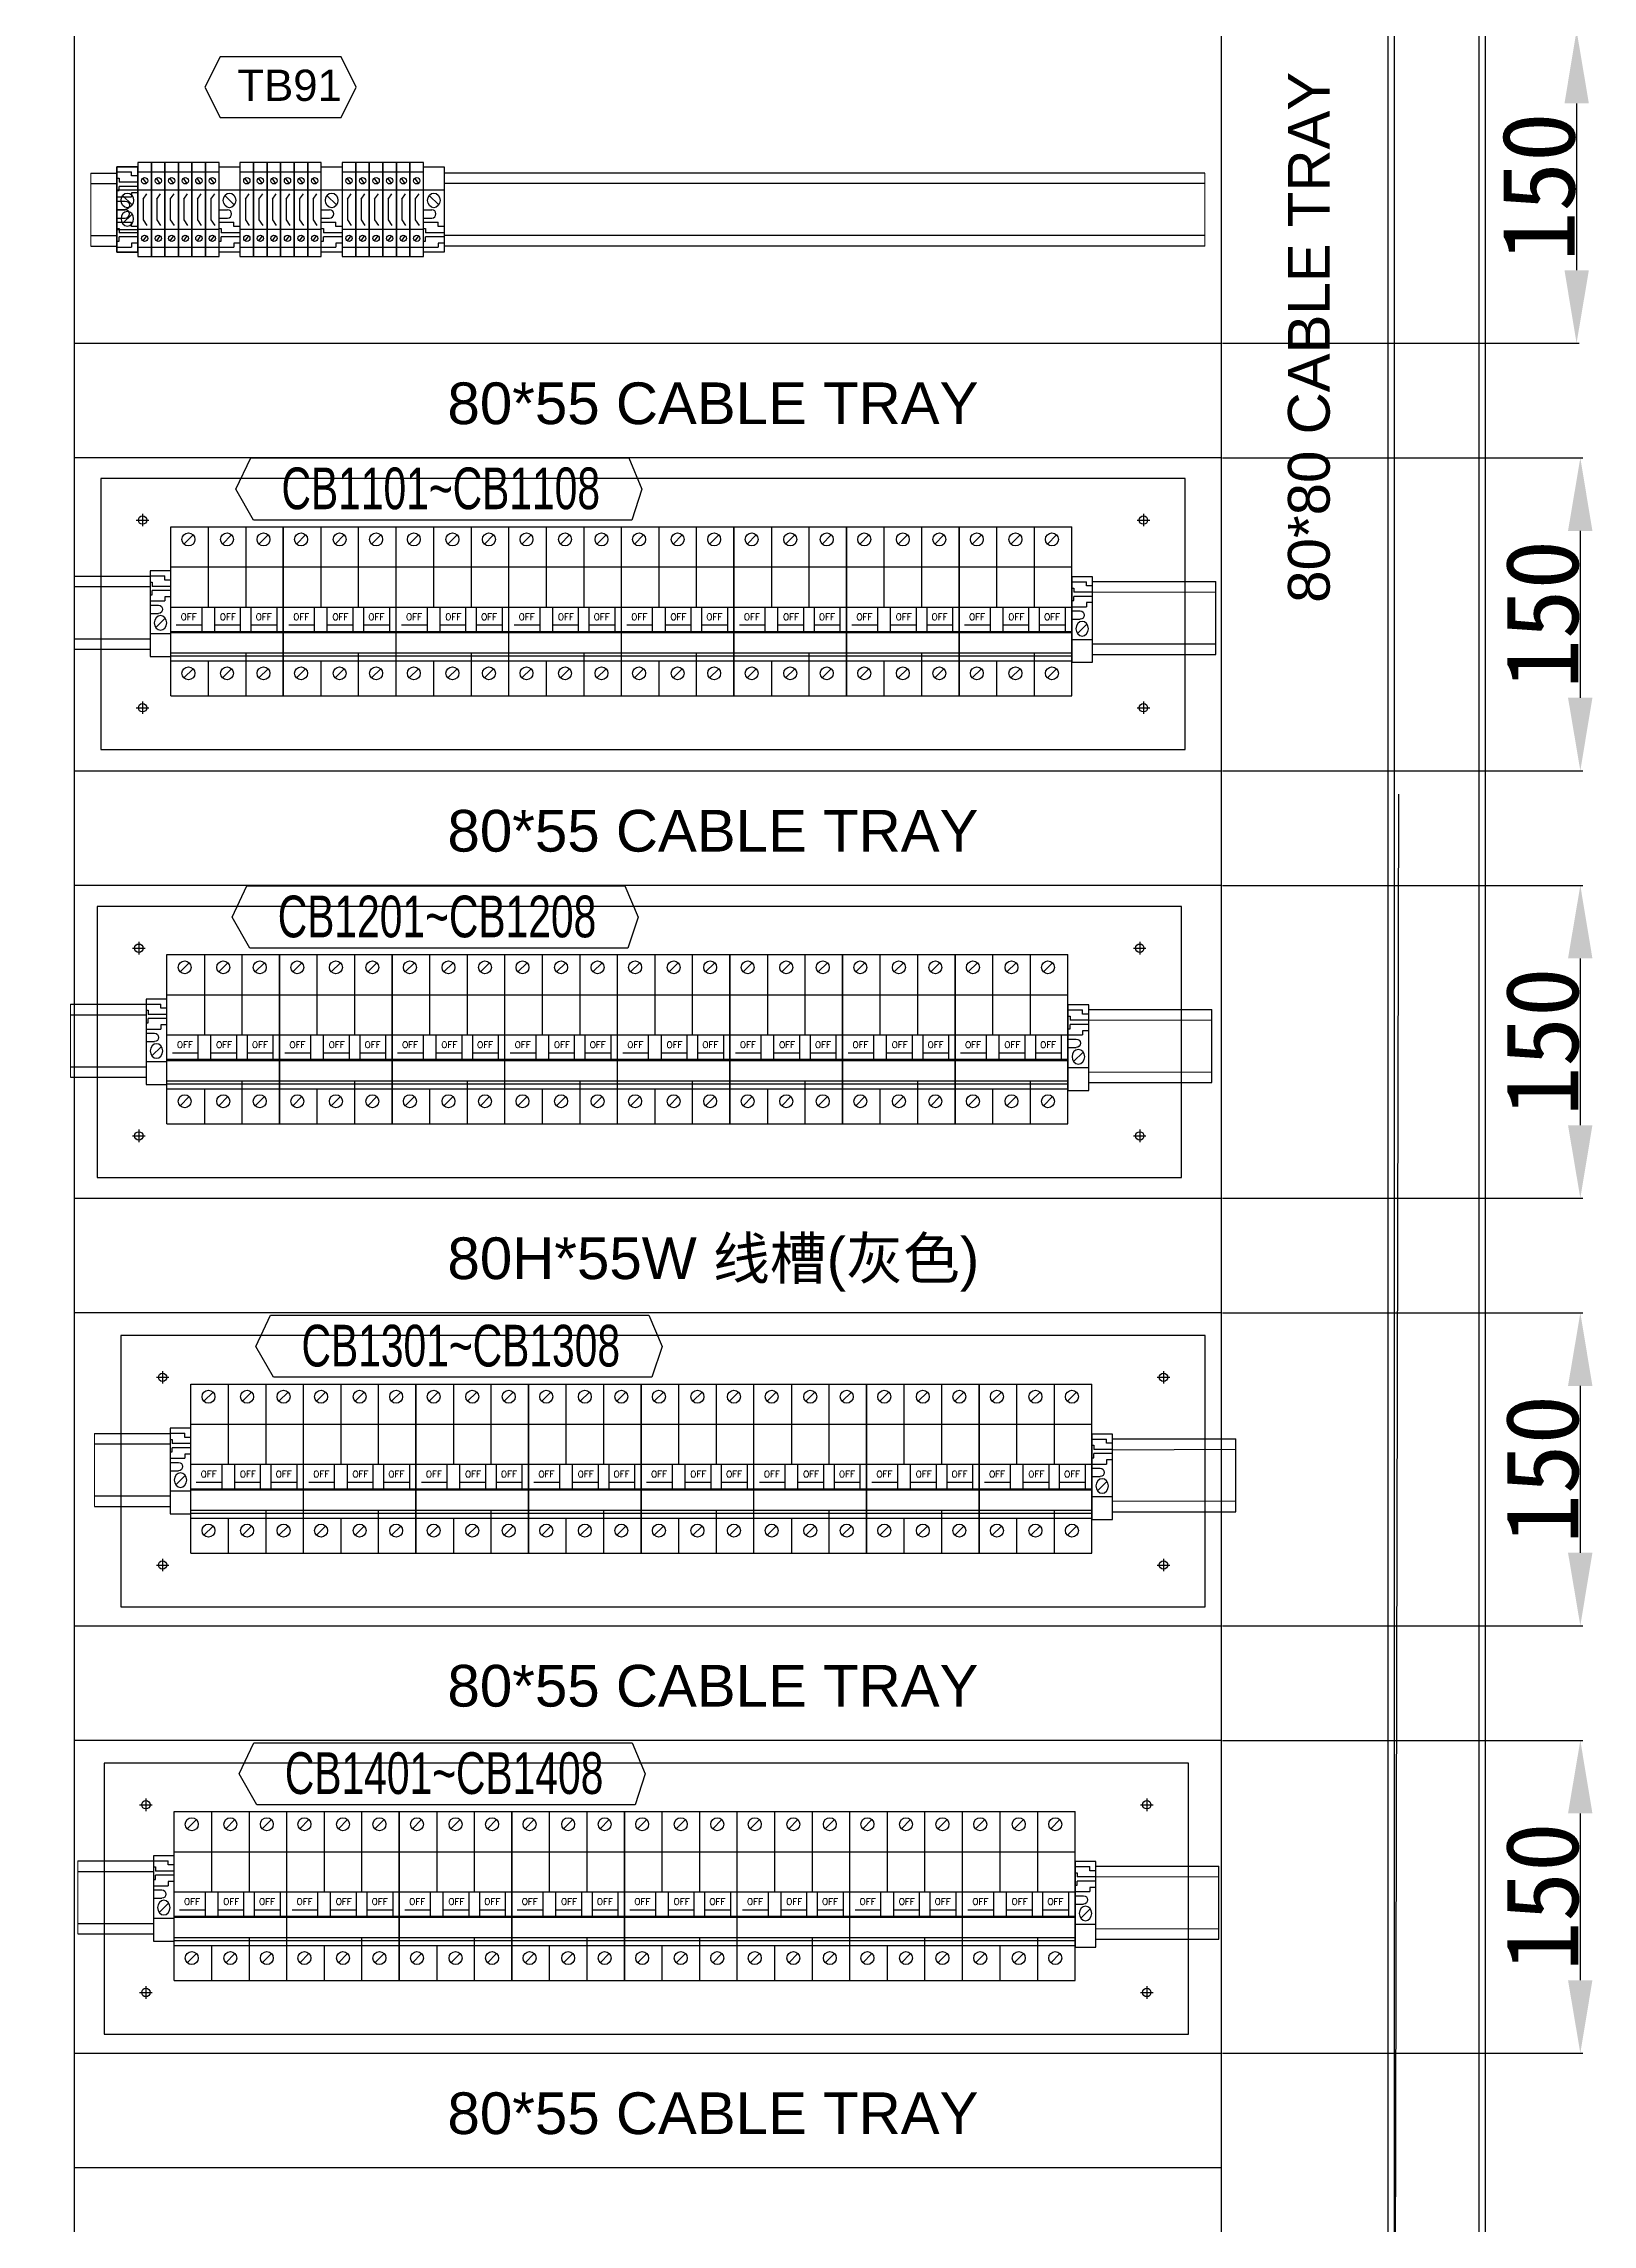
# Model space of a CAD drawing. Extents: x 81437 to 204847, y -54769 to -29444.
# Drawn here: x 92055 to 92798, y -35774 to -34729 of the extents above; entities that cross this region are included whole.
import ezdxf
from ezdxf.enums import TextEntityAlignment as Align
from ezdxf.lldxf.tags import DXFTag

# ---------------------------------------------------------------- set-up
doc = ezdxf.new("R2010")
doc.units = 0
doc.header["$LTSCALE"] = 100
doc.header["$MEASUREMENT"] = 0
for name, color, linetype in [('COMPONENT', 7, 'Continuous'), ('PSU', 12, 'Continuous'), ('TEXT', 7, 'Continuous')]:
    doc.layers.add(name, color=color, linetype=linetype)
doc.layers.add('细实线', color=7, linetype='Continuous', lineweight=20)
doc.styles.add('HZ', font='arial.ttf', dxfattribs={"width": 0.7})
doc.styles.add('ROMANS', font='romans', dxfattribs={"width": 0.8, "height": 2})
doc.styles.get("Standard").update_dxf_attribs({"font": ''})
doc.styles.get('Standard').set_extended_font_data('SimSun')
tags = doc.linetypes.add('CENTER2', pattern=[1.125, 0.75, -0.125, 0.125, -0.125]).pattern_tags.tags
tags[10:11] = [DXFTag(74, 4), DXFTag(75, 0), DXFTag(340, '0'), DXFTag(46, 1.0), DXFTag(50, 0.0), DXFTag(44, 0.0), DXFTag(45, 0.0)]
tags[8:9] = [DXFTag(74, 4), DXFTag(75, 0), DXFTag(340, '0'), DXFTag(46, 1.0), DXFTag(50, 0.0), DXFTag(44, 0.0), DXFTag(45, 0.0)]
tags[6:7] = [DXFTag(74, 4), DXFTag(75, 0), DXFTag(340, '0'), DXFTag(46, 1.0), DXFTag(50, 0.0), DXFTag(44, 0.0), DXFTag(45, 0.0)]
tags[4:5] = [DXFTag(74, 4), DXFTag(75, 0), DXFTag(340, '0'), DXFTag(46, 1.0), DXFTag(50, 0.0), DXFTag(44, 0.0), DXFTag(45, 0.0)]
tags = doc.linetypes.add('HIDDEN', pattern=[0.375, 0.25, -0.125]).pattern_tags.tags
tags[6:7] = [DXFTag(74, 4), DXFTag(75, 0), DXFTag(340, '0'), DXFTag(46, 1.0), DXFTag(50, 0.0), DXFTag(44, 0.0), DXFTag(45, 0.0)]
tags[4:5] = [DXFTag(74, 4), DXFTag(75, 0), DXFTag(340, '0'), DXFTag(46, 1.0), DXFTag(50, 0.0), DXFTag(44, 0.0), DXFTag(45, 0.0)]
tags = doc.linetypes.add('HIDDEN2', pattern=[0.1875, 0.125, -0.0625]).pattern_tags.tags
tags[6:7] = [DXFTag(74, 4), DXFTag(75, 0), DXFTag(340, '0'), DXFTag(46, 1.0), DXFTag(50, 0.0), DXFTag(44, 0.0), DXFTag(45, 0.0)]
tags[4:5] = [DXFTag(74, 4), DXFTag(75, 0), DXFTag(340, '0'), DXFTag(46, 1.0), DXFTag(50, 0.0), DXFTag(44, 0.0), DXFTag(45, 0.0)]
doc.dimstyles.new('ISO-25', dxfattribs={"dimtxt": 35, "dimasz": 35, "dimexe": 1.25, "dimexo": 0.625, "dimtad": 1, "dimtoh": 1, "dimdec": 0, "dimtxsty": 'Standard', "dimcen": 2.5, "dimadec": 0, "dimazin": 0, "dimtfac": 1, "dimtdec": 0, "dimtmove": 0, "dimatfit": 3, "dimfxl": 1, "dimarcsym": 0})

# ---------------------------------------------------------------- blocks, each defined once
blk = doc.blocks.new('*D181')
at = {"color": 0, "lineweight": -2, "transparency": 16777216}
for p, q in [((92620.8, -34722.3), (92791.9, -34722.3)), ((92790.6, -34757.3), (92790.6, -34837.3)), ((92620.8, -34872.3), (92791.9, -34872.3))]:
    blk.add_line(p, q, dxfattribs=at)
at = {"color": 0, "transparency": 16777216}
for points in [[(92784.8, -34757.3), (92796.5, -34757.3), (92790.6, -34722.3)], [(92784.8, -34837.3), (92796.5, -34837.3), (92790.6, -34872.3)]]:
    blk.add_solid(points, dxfattribs=at)
at = {"layer": 'Defpoints', "color": 0, "transparency": 16777216}
for p in [(92620.2, -34722.3), (92620.2, -34872.3), (92790.6, -34872.3)]:
    blk.add_point(p, dxfattribs=at)
at = {"color": 0, "transparency": 16777216, "insert": (92772.5, -34797.3), "char_height": 35, "attachment_point": 5, "rotation": 90}
blk.add_mtext('150', dxfattribs=at)
blk = doc.blocks.new('*D182')
at = {"color": 0, "lineweight": -2, "transparency": 16777216}
for p, q in [((92620.8, -34927.3), (92793.6, -34927.3)), ((92792.4, -34962.3), (92792.4, -35042.3)), ((92620.8, -35077.3), (92793.6, -35077.3))]:
    blk.add_line(p, q, dxfattribs=at)
at = {"color": 0, "transparency": 16777216}
for points in [[(92786.5, -34962.3), (92798.2, -34962.3), (92792.4, -34927.3)], [(92786.5, -35042.3), (92798.2, -35042.3), (92792.4, -35077.3)]]:
    blk.add_solid(points, dxfattribs=at)
at = {"layer": 'Defpoints', "color": 0, "transparency": 16777216}
for p in [(92620.2, -34927.3), (92620.2, -35077.3), (92792.4, -35077.3)]:
    blk.add_point(p, dxfattribs=at)
at = {"color": 0, "transparency": 16777216, "insert": (92774.2, -35002.3), "char_height": 35, "attachment_point": 5, "rotation": 90}
blk.add_mtext('150', dxfattribs=at)
blk = doc.blocks.new('*D188')
at = {"color": 0, "lineweight": -2, "transparency": 16777216}
for p, q in [((92620.8, -35132.3), (92793.6, -35132.3)), ((92792.4, -35167.3), (92792.4, -35247.3)), ((92620.8, -35282.3), (92793.6, -35282.3))]:
    blk.add_line(p, q, dxfattribs=at)
at = {"color": 0, "transparency": 16777216}
for points in [[(92786.5, -35167.3), (92798.2, -35167.3), (92792.4, -35132.3)], [(92786.5, -35247.3), (92798.2, -35247.3), (92792.4, -35282.3)]]:
    blk.add_solid(points, dxfattribs=at)
at = {"layer": 'Defpoints', "color": 0, "transparency": 16777216}
for p in [(92620.2, -35132.3), (92620.2, -35282.3), (92792.4, -35282.3)]:
    blk.add_point(p, dxfattribs=at)
at = {"color": 0, "transparency": 16777216, "insert": (92774.2, -35207.3), "char_height": 35, "attachment_point": 5, "rotation": 90}
blk.add_mtext('150', dxfattribs=at)
blk = doc.blocks.new('*D189')
at = {"color": 0, "lineweight": -2, "transparency": 16777216}
for p, q in [((92620.8, -35337.3), (92793.6, -35337.3)), ((92792.4, -35372.3), (92792.4, -35452.3)), ((92620.8, -35487.3), (92793.6, -35487.3))]:
    blk.add_line(p, q, dxfattribs=at)
at = {"color": 0, "transparency": 16777216}
for points in [[(92786.5, -35372.3), (92798.2, -35372.3), (92792.4, -35337.3)], [(92786.5, -35452.3), (92798.2, -35452.3), (92792.4, -35487.3)]]:
    blk.add_solid(points, dxfattribs=at)
at = {"layer": 'Defpoints', "color": 0, "transparency": 16777216}
for p in [(92620.2, -35337.3), (92620.2, -35487.3), (92792.4, -35487.3)]:
    blk.add_point(p, dxfattribs=at)
at = {"color": 0, "transparency": 16777216, "insert": (92774.2, -35412.3), "char_height": 35, "attachment_point": 5, "rotation": 90}
blk.add_mtext('150', dxfattribs=at)
blk = doc.blocks.new('*D193')
at = {"color": 0, "lineweight": -2, "transparency": 16777216}
for p, q in [((92620.8, -35542.3), (92793.6, -35542.3)), ((92792.4, -35577.3), (92792.4, -35657.3)), ((92620.8, -35692.3), (92793.6, -35692.3))]:
    blk.add_line(p, q, dxfattribs=at)
at = {"color": 0, "transparency": 16777216}
for points in [[(92786.5, -35577.3), (92798.2, -35577.3), (92792.4, -35542.3)], [(92786.5, -35657.3), (92798.2, -35657.3), (92792.4, -35692.3)]]:
    blk.add_solid(points, dxfattribs=at)
at = {"layer": 'Defpoints', "color": 0, "transparency": 16777216}
for p in [(92620.2, -35542.3), (92620.2, -35692.3), (92792.4, -35692.3)]:
    blk.add_point(p, dxfattribs=at)
at = {"color": 0, "transparency": 16777216, "insert": (92774.2, -35617.3), "char_height": 35, "attachment_point": 5, "rotation": 90}
blk.add_mtext('150', dxfattribs=at)
blk = doc.blocks.new('堵头')
at = {"color": 53}
for p, q in [((0, -41), (0, 0)), ((0, 0), (10, 0)), ((10, 0), (10, -41)), ((0, -11), (10, -11)), ((0, -20.6), (4, -20.6)), ((7.3, -18.3), (2.7, -13.8)), ((0, -24.6), (4, -24.6)), ((0, -26.6), (7, -26.6)), ((0, -29.6), (1, -29.6)), ((1, -29.6), (1, -31.6)), ((7, -28.6), (7, -26.6)), ((10, -28.6), (7, -28.6)), ((0, -35.6), (1, -35.6)), ((0, -38.6), (7, -38.6)), ((10, -41), (0, -41)), ((10, -31.6), (1, -31.6)), ((10, -33.6), (1, -33.6)), ((1, -35.6), (1, -33.6)), ((10, -36.6), (7, -36.6)), ((7, -36.6), (7, -38.6))]:
    blk.add_line(p, q, dxfattribs=at)
blk.add_arc((4, -22.6), 2, 270, 90, dxfattribs=at)
blk.add_ellipse((5, -16.1), major_axis=(0, -3.5), ratio=0.857143, start_param=4.712389, end_param=10.995574, dxfattribs=at)
blk = doc.blocks.new('空开3P')
at = {"layer": 'COMPONENT', "color": 6, "linetype": 'HIDDEN', "ltscale": 0.2}
for p, q in [((185939.2, 105389.4, 63738.9), (185943.6, 105393.8, 63738.9)), ((185957.7, 105389.4, 63738.9), (185962.1, 105393.8, 63738.9)), ((185975.2, 105389.4, 63738.9), (185979.6, 105393.8, 63738.9)), ((185939.2, 105325.2, 63738.9), (185943.6, 105329.6, 63738.9)), ((185957.7, 105325.2, 63738.9), (185962.1, 105329.6, 63738.9)), ((185975.2, 105325.2, 63738.9), (185979.6, 105329.6, 63738.9))]:
    blk.add_line(p, q, dxfattribs=at)
for centre in [(185941.4, 105391.6, 63738.9), (185959.9, 105391.6, 63738.9), (185977.4, 105391.6, 63738.9), (185941.4, 105327.4, 63738.9), (185959.9, 105327.4, 63738.9), (185977.4, 105327.4, 63738.9)]:
    blk.add_circle(centre, 3.1, dxfattribs=at)
at = {"layer": 'PSU', "linetype": 'HIDDEN', "ltscale": 0.2}
for p, q in [((185932.9, 105397.7, 63738.9), (185969, 105397.7, 63738.9)), ((185932.9, 105378.4, 63738.9), (185932.9, 105397.7, 63738.9)), ((185951, 105378.4, 63738.9), (185951, 105397.7, 63738.9)), ((185969, 105397.7, 63738.9), (185987, 105397.7, 63738.9)), ((185969, 105378.4, 63738.9), (185969, 105397.7, 63738.9)), ((185969, 105378.4, 63738.9), (185969, 105397.7, 63738.9)), ((185987, 105378.4, 63738.9), (185987, 105397.7, 63738.9)), ((185969, 105359.2, 63738.9), (185969, 105378.4, 63738.9)), ((185932.9, 105316.6, 63738.9), (185932.9, 105333.4, 63738.9)), ((185951, 105316.6, 63738.9), (185951, 105333.4, 63738.9)), ((185969, 105316.6, 63738.9), (185969, 105337.2, 63738.9)), ((185969, 105316.6, 63738.9), (185969, 105333.4, 63738.9)), ((185987, 105316.6, 63738.9), (185987, 105333.4, 63738.9)), ((185969, 105316.6, 63738.9), (185969, 105330.4, 63738.9)), ((185932.9, 105316.6, 63738.9), (185969, 105316.6, 63738.9)), ((185969, 105316.6, 63738.9), (185987, 105316.6, 63738.9))]:
    blk.add_line(p, q, dxfattribs=at)
at = {"layer": 'PSU'}
for p, q in [((185932.9, 105378.4, 63738.9), (185969, 105378.4, 63738.9)), ((185932.9, 105333.4, 63738.9), (185932.9, 105378.4, 63738.9)), ((185951, 105359.2, 63738.9), (185951, 105378.4, 63738.9)), ((185969, 105378.4, 63738.9), (185987, 105378.4, 63738.9)), ((185969, 105359.2, 63738.9), (185969, 105378.4, 63738.9)), ((185969, 105359.2, 63738.9), (185969, 105378.4, 63738.9)), ((185987, 105333.4, 63738.9), (185987, 105378.4, 63738.9)), ((185932.9, 105359.2, 63738.9), (185951, 105359.2, 63738.9)), ((185947.9, 105347.5, 63738.9), (185947.9, 105359.2, 63738.9)), ((185951, 105359.2, 63738.9), (185969, 105359.2, 63738.9)), ((185954, 105347.5, 63738.9), (185954, 105359.2, 63738.9)), ((185966.4, 105347.5, 63738.9), (185966.4, 105359.2, 63738.9)), ((185969, 105359.2, 63738.9), (185987, 105359.2, 63738.9)), ((185971.5, 105347.5, 63738.9), (185971.5, 105359.2, 63738.9)), ((185983.9, 105347.5, 63738.9), (185983.9, 105359.2, 63738.9)), ((185932.9, 105347.5, 63738.9), (185969, 105347.5, 63738.9)), ((185932.9, 105347, 63738.9), (185969, 105347, 63738.9)), ((185935.5, 105350.6, 63738.9), (185947.9, 105350.6, 63738.9)), ((185954, 105350.6, 63738.9), (185966.4, 105350.6, 63738.9)), ((185969, 105347.5, 63738.9), (185987, 105347.5, 63738.9)), ((185969, 105347, 63738.9), (185987, 105347, 63738.9)), ((185971.5, 105350.6, 63738.9), (185983.9, 105350.6, 63738.9)), ((185932.9, 105337.2, 63738.9), (185969, 105337.2, 63738.9)), ((185932.9, 105335.8, 63738.9), (185969, 105335.8, 63738.9)), ((185932.9, 105333.4, 63738.9), (185969, 105333.4, 63738.9)), ((185951, 105333.4, 63738.9), (185951, 105333.4, 63738.9)), ((185969, 105337.2, 63738.9), (185987, 105337.2, 63738.9)), ((185969, 105333.4, 63738.9), (185969, 105337.2, 63738.9)), ((185969, 105333.4, 63738.9), (185969, 105337.2, 63738.9)), ((185969, 105335.8, 63738.9), (185987, 105335.8, 63738.9)), ((185969, 105333.4, 63738.9), (185987, 105333.4, 63738.9))]:
    blk.add_line(p, q, dxfattribs=at)
at = {"layer": 'TEXT', "style": 'ROMANS'}
for p in [(185941.5, 105354.5, 63738.9), (185960.3, 105354.5, 63738.9), (185977.5, 105354.5, 63738.9)]:
    blk.add_text('OFF', height=3.09, dxfattribs=at).set_placement(p, align=Align.MIDDLE)
blk = doc.blocks.new('Z$W@#31031')
at = {"color": 53}
for p, q in [((0, 45), (0, 0)), ((6.5, 45), (0, 45)), ((6.5, 0), (6.5, 45)), ((0, 40.6), (6.5, 40.6)), ((0, 31.9), (6.5, 31.9)), ((2.6, 27.5), (4.4, 30.1)), ((2.6, 27.6), (2.6, 17.4)), ((0, 13.1), (6.5, 13.1)), ((2.6, 17.5), (4.4, 14.9)), ((0, 4.4), (6.5, 4.4)), ((0, 0), (6.5, 0))]:
    blk.add_line(p, q, dxfattribs=at)
at = {"color": 53, "linetype": 'HIDDEN2'}
for p, q in [((4.1, 35.1), (2.4, 37.5)), ((4.1, 9.9), (2.4, 7.5))]:
    blk.add_line(p, q, dxfattribs=at)
at = {"color": 53}
for centre in [(3.3, 36.3), (3.3, 8.7)]:
    blk.add_circle(centre, 1.5, dxfattribs=at)

msp = doc.modelspace()

# ---------------------------------------------------------------- linework, layer by layer
at = {"color": 7, "linetype": 'HIDDEN'}
msp.add_line((92743.7, -33998.7), (92743.7, -35998.7), dxfattribs=at)
at = {"color": 7}
for p, q in [((92746.7, -33998.7), (92746.7, -36108.7)), ((92705.2, -35088.6), (92703.2, -35955.2))]:
    msp.add_line(p, q, dxfattribs=at)
msp.add_line((92703.2, -34046.2), (92703.2, -35998.7))
at = {"color": 6}
for p, q in [((92078.1, -34790.7, -63738.9), (92090.6, -34790.7, -62238)), ((92612.3, -34790.7, -63738.9), (92247.6, -34790.7, -62238)), ((92078.1, -34795.7, -63738.9), (92090.6, -34795.7, -62238)), ((92612.3, -34795.7, -63738.9), (92247.6, -34795.7, -62238)), ((92078.1, -34820.7, -63738.9), (92090.6, -34820.7, -62238)), ((92612.3, -34820.7, -63738.9), (92247.6, -34820.7, -62238)), ((92078.1, -34825.7, -63738.9), (92090.6, -34825.7, -62238)), ((92612.3, -34825.7, -63738.9), (92247.6, -34825.7, -62238)), ((92070.2, -34984), (92106.5, -34984, 1500.8)), ((92070.2, -34989), (92106.5, -34989, 1500.8)), ((92558.5, -34986.5, 65239.7), (92617.6, -34986.5, 63738.9)), ((92558.5, -34991.7, 65239.7), (92617.6, -34991.5, 63738.9)), ((92617.6, -35021.5, 63738.9), (92617.6, -34986.5, 63738.9)), ((92070.2, -35014), (92106.5, -35014, 1500.8)), ((92070.2, -35019), (92106.5, -35019, 1500.8)), ((92558.5, -35016.4, 65239.7), (92617.6, -35016.5, 63738.9)), ((92558.5, -35021.5, 65239.7), (92617.6, -35021.5, 63738.9)), ((92068.4, -35189.3, -63738.9), (92104.6, -35189.3, -62238)), ((92068.4, -35194.3, -63738.9), (92104.6, -35194.3, -62238)), ((92556.7, -35191.8, 1500.8), (92615.7, -35191.8)), ((92556.7, -35197, 1500.8), (92615.7, -35196.8)), ((92615.7, -35226.8), (92615.7, -35191.8)), ((92068.4, -35219.3, -63738.9), (92104.6, -35219.3, -62238)), ((92556.7, -35221.7, 1500.8), (92615.7, -35221.8)), ((92068.4, -35224.3, -63738.9), (92104.6, -35224.3, -62238)), ((92556.7, -35226.8, 1500.8), (92615.7, -35226.8)), ((92079.8, -35395.1, -63738.9), (92116.1, -35395.1, -62238)), ((92568.1, -35397.7, 1500.8), (92627.2, -35397.7)), ((92627.2, -35432.7), (92627.2, -35397.7)), ((92079.8, -35400.1, -63738.9), (92116.1, -35400.1, -62238)), ((92568.1, -35402.9, 1500.8), (92627.2, -35402.7)), ((92079.8, -35425.1, -63738.9), (92116.1, -35425.1, -62238)), ((92079.8, -35430.1, -63738.9), (92116.1, -35430.1, -62238)), ((92568.1, -35427.5, 1500.8), (92627.2, -35427.6)), ((92568.1, -35432.7, 1500.8), (92627.2, -35432.7)), ((92071.8, -35600.1, -63738.9), (92108.1, -35600.1, -62238)), ((92071.8, -35605.1, -63738.9), (92108.1, -35605.1, -62238)), ((92560.1, -35602.6, 1500.8), (92619.1, -35602.6)), ((92560.1, -35607.8, 1500.8), (92619.1, -35607.6)), ((92619.1, -35637.6), (92619.1, -35602.6)), ((92071.8, -35630.1, -63738.9), (92108.1, -35630.1, -62238)), ((92071.8, -35635.1, -63738.9), (92108.1, -35635.1, -62238)), ((92560.1, -35632.5, 1500.8), (92619.1, -35632.6)), ((92560.1, -35637.6, 1500.8), (92619.1, -35637.6))]:
    msp.add_line(p, q, dxfattribs=at)
at = {"color": 4, "linetype": 'CENTER2'}
for p, q in [((92099.9, -34957.1, 63738.9), (92105.9, -34957.1, 63738.9)), ((92102.9, -34954.1, 63738.9), (92102.9, -34960.1, 63738.9)), ((92579.9, -34957.1, 63738.9), (92585.9, -34957.1, 63738.9)), ((92582.9, -34954.1, 63738.9), (92582.9, -34960.1, 63738.9)), ((92102.9, -35044.1, 63738.9), (92102.9, -35050.1, 63738.9)), ((92582.9, -35044.1, 63738.9), (92582.9, -35050.1, 63738.9)), ((92099.9, -35047.1, 63738.9), (92105.9, -35047.1, 63738.9)), ((92579.9, -35047.1, 63738.9), (92585.9, -35047.1, 63738.9)), ((92098.1, -35162.4), (92104.1, -35162.4)), ((92101.1, -35159.4), (92101.1, -35165.4)), ((92578.1, -35162.4), (92584.1, -35162.4)), ((92581.1, -35159.4), (92581.1, -35165.4)), ((92098.1, -35252.4), (92104.1, -35252.4)), ((92101.1, -35249.4), (92101.1, -35255.4)), ((92578.1, -35252.4), (92584.1, -35252.4)), ((92581.1, -35249.4), (92581.1, -35255.4)), ((92109.5, -35368.2), (92115.5, -35368.2)), ((92112.5, -35365.2), (92112.5, -35371.2)), ((92589.5, -35368.2), (92595.5, -35368.2)), ((92592.5, -35365.2), (92592.5, -35371.2)), ((92109.5, -35458.2), (92115.5, -35458.2)), ((92112.5, -35455.2), (92112.5, -35461.2)), ((92589.5, -35458.2), (92595.5, -35458.2)), ((92592.5, -35455.2), (92592.5, -35461.2)), ((92101.5, -35573.2), (92107.5, -35573.2)), ((92104.5, -35570.2), (92104.5, -35576.2)), ((92581.5, -35573.2), (92587.5, -35573.2)), ((92584.5, -35570.2), (92584.5, -35576.2)), ((92104.5, -35660.2), (92104.5, -35666.2)), ((92584.5, -35660.2), (92584.5, -35666.2)), ((92101.5, -35663.2), (92107.5, -35663.2)), ((92581.5, -35663.2), (92587.5, -35663.2))]:
    msp.add_line(p, q, dxfattribs=at)
at = {"linetype": 'CENTER2'}
for p, q in [((92102.8, -34957.1, 63738.9), (92103, -34957.1, 63738.9)), ((92102.9, -34957.2, 63738.9), (92102.9, -34957, 63738.9)), ((92582.8, -34957.1, 63738.9), (92583, -34957.1, 63738.9)), ((92582.9, -34957.2, 63738.9), (92582.9, -34957, 63738.9)), ((92102.8, -35047.1, 63738.9), (92103, -35047.1, 63738.9)), ((92102.9, -35047.2, 63738.9), (92102.9, -35047, 63738.9)), ((92582.8, -35047.1, 63738.9), (92583, -35047.1, 63738.9)), ((92582.9, -35047.2, 63738.9), (92582.9, -35047, 63738.9)), ((92101, -35162.4), (92101.1, -35162.4)), ((92101.1, -35162.5), (92101.1, -35162.3)), ((92581, -35162.4), (92581.1, -35162.4)), ((92581.1, -35162.5), (92581.1, -35162.3)), ((92101, -35252.4), (92101.1, -35252.4)), ((92101.1, -35252.5), (92101.1, -35252.3)), ((92581, -35252.4), (92581.1, -35252.4)), ((92581.1, -35252.5), (92581.1, -35252.3)), ((92112.4, -35368.2), (92112.6, -35368.2)), ((92112.5, -35368.3), (92112.5, -35368.1)), ((92592.4, -35368.2), (92592.6, -35368.2)), ((92592.5, -35368.3), (92592.5, -35368.1)), ((92112.4, -35458.2), (92112.6, -35458.2)), ((92112.5, -35458.3), (92112.5, -35458.1)), ((92592.4, -35458.2), (92592.6, -35458.2)), ((92592.5, -35458.3), (92592.5, -35458.1)), ((92104.4, -35573.2), (92104.6, -35573.2)), ((92104.5, -35573.3), (92104.5, -35573.1)), ((92584.4, -35573.2), (92584.6, -35573.2)), ((92584.5, -35573.3), (92584.5, -35573.1)), ((92104.4, -35663.2), (92104.6, -35663.2)), ((92104.5, -35663.3), (92104.5, -35663.1)), ((92584.4, -35663.2), (92584.6, -35663.2)), ((92584.5, -35663.3), (92584.5, -35663.1))]:
    msp.add_line(p, q, dxfattribs=at)
for points in [[(91990.2, -35877.7), (92070.2, -35877.7), (92070.2, -34077.2), (91990.2, -34077.2)], [(92620.2, -35877.7), (92700.2, -35877.7), (92700.2, -34077.2), (92620.2, -34077.2)], [(92081.1, -35272.4), (92601.1, -35272.4), (92601.1, -35142.4), (92081.1, -35142.4)], [(92092.5, -35478.2), (92612.5, -35478.2), (92612.5, -35348.2), (92092.5, -35348.2)], [(92084.5, -35683.2), (92604.5, -35683.2), (92604.5, -35553.2), (92084.5, -35553.2)]]:
    msp.add_lwpolyline(points, close=True)
at = {"color": 3}
for points, elevation in [([(92198.1, -34735), (92140.1, -34735), (92132.8, -34749.5), (92140.1, -34764), (92198.1, -34764), (92205.4, -34749.5), (92198.1, -34735)], -62236), ([(92154.8, -34927.3), (92336.1, -34927.3), (92342.4, -34942.3), (92337.5, -34957.1), (92156.1, -34957.1), (92147.6, -34942.3), (92154.8, -34927.3)], 63738.9)]:
    msp.add_lwpolyline(points, dxfattribs=dict(at, elevation=elevation))
at = {"elevation": 63738.9}
for points in [[(92070.2, -34872.3), (92620.2, -34872.3), (92620.2, -34927.3), (92070.2, -34927.3)], [(92082.9, -35067.1), (92602.9, -35067.1), (92602.9, -34937.1), (92082.9, -34937.1)], [(92070.2, -35077.3), (92620.2, -35077.3), (92620.2, -35132.3), (92070.2, -35132.3)], [(92070.2, -35282.3), (92620.2, -35282.3), (92620.2, -35337.3), (92070.2, -35337.3)], [(92070.2, -35487.3), (92620.2, -35487.3), (92620.2, -35542.3), (92070.2, -35542.3)], [(92070.2, -35692.3), (92620.2, -35692.3), (92620.2, -35747.3), (92070.2, -35747.3)]]:
    msp.add_lwpolyline(points, close=True, dxfattribs=at)
at = {"color": 3}
for points in [[(92152.9, -35132.5), (92334.2, -35132.5), (92340.6, -35147.5), (92335.6, -35162.4), (92154.3, -35162.4), (92145.8, -35147.5), (92152.9, -35132.5)], [(92164.3, -35338.4), (92345.7, -35338.4), (92352, -35353.4), (92347.1, -35368.2), (92165.7, -35368.2), (92157.2, -35353.4), (92164.3, -35338.4)], [(92156.3, -35543.4), (92337.7, -35543.4), (92344, -35558.4), (92339.1, -35573.2), (92157.7, -35573.2), (92149.2, -35558.4), (92156.3, -35543.4)]]:
    msp.add_lwpolyline(points, dxfattribs=at)
for centre in [(92102.9, -34957.1, 63738.9), (92582.9, -34957.1, 63738.9), (92102.9, -35047.1, 63738.9), (92582.9, -35047.1, 63738.9), (92101.1, -35162.4), (92581.1, -35162.4), (92101.1, -35252.4), (92581.1, -35252.4), (92112.5, -35368.2), (92592.5, -35368.2), (92112.5, -35458.2), (92592.5, -35458.2), (92104.5, -35573.2), (92584.5, -35573.2), (92104.5, -35663.2), (92584.5, -35663.2)]:
    msp.add_circle(centre, 2)
at = {"layer": '细实线', "color": 6}
for p, q in [((92078.1, -34790.7, -63738.9), (92078.1, -34825.7, -63738.9)), ((92612.3, -34790.7, -63738.9), (92612.3, -34825.7, -63738.9)), ((92070.2, -34984), (92070.2, -35019)), ((92068.4, -35189.3, -63738.9), (92068.4, -35224.3, -63738.9)), ((92079.8, -35395.1, -63738.9), (92079.8, -35430.1, -63738.9)), ((92071.8, -35600.1, -63738.9), (92071.8, -35635.1, -63738.9))]:
    msp.add_line(p, q, dxfattribs=at)

# ---------------------------------------------------------------- block references
for p in [(92090.6, -34787.7, -62238), (92139.6, -34787.7, -62238), (92188.6, -34787.7, -62238), (92237.6, -34787.7, -62238)]:
    msp.add_blockref('堵头', p)
at = {"xscale": -1, "rotation": 180}
for p in [(92090.6, -34828.7, -62238), (92106.5, -35022.5, 1500.8), (92548.5, -35025.3, 65239.7), (92104.6, -35227.8, -62238), (92546.7, -35230.6, 1500.8), (92116.1, -35433.6, -62238), (92558.1, -35436.4, 1500.8), (92108.1, -35638.6, -62238), (92550.1, -35641.4, 1500.8)]:
    msp.add_blockref('堵头', p, dxfattribs=at)
at = {"color": 7}
for p in [(92100.6, -34830.7, -62238), (92107.1, -34830.7, -62238), (92113.6, -34830.7, -62238), (92120.1, -34830.7, -62238), (92126.6, -34830.7, -62238), (92133.1, -34830.7, -62238), (92149.6, -34830.7, -62238), (92156.1, -34830.7, -62238), (92162.6, -34830.7, -62238), (92169.1, -34830.7, -62238), (92175.6, -34830.7, -62238), (92182.1, -34830.7, -62238), (92198.6, -34830.7, -62238), (92205.1, -34830.7, -62238), (92211.6, -34830.7, -62238), (92218.1, -34830.7, -62238), (92224.6, -34830.7, -62238), (92231.1, -34830.7, -62238)]:
    msp.add_blockref('Z$W@#31031', p, dxfattribs=at)
at = {"layer": '细实线'}
for p in [(-93816.5, -140358, -62238), (-93762.5, -140358, -62238), (-93708.4, -140358, -62238), (-93654.4, -140358, -62238), (-93600.4, -140358, -62238), (-93546.4, -140358, 1500.8), (-93492.4, -140358, 1500.8), (-93438.4, -140358, 1500.8), (-93818.3, -140563.2, -125976.9), (-93764.3, -140563.2, -125976.9), (-93710.3, -140563.2, -125976.9), (-93656.3, -140563.2, -125976.9), (-93602.3, -140563.2, -125976.9), (-93548.3, -140563.2, -62238), (-93494.3, -140563.2, -62238), (-93440.3, -140563.2, -62238), (-93806.9, -140769.1, -125976.9), (-93752.9, -140769.1, -125976.9), (-93698.9, -140769.1, -125976.9), (-93644.9, -140769.1, -125976.9), (-93590.9, -140769.1, -125976.9), (-93536.8, -140769.1, -62238), (-93482.8, -140769.1, -62238), (-93428.8, -140769.1, -62238), (-93814.9, -140974.1, -125976.9), (-93760.9, -140974.1, -125976.9), (-93706.9, -140974.1, -125976.9), (-93652.9, -140974.1, -125976.9), (-93598.9, -140974.1, -125976.9), (-93544.9, -140974.1, -62238), (-93490.9, -140974.1, -62238), (-93436.8, -140974.1, -62238)]:
    msp.add_blockref('空开3P', p, dxfattribs=at)

# ---------------------------------------------------------------- texts
at = {"color": 0, "style": 'HZ'}
msp.add_text('TB91', height=15, dxfattribs=at).set_placement((92148.4, -34756.1, -62236))
at = {"lineweight": 0, "style": 'HZ'}
msp.add_text('80*80 CABLE TRAY', height=20, rotation=90, dxfattribs=at).set_placement((92672.2, -34996.8))
for s, p in [('80*55 CABLE TRAY', (92249.1, -34911.1)), ('80*55 CABLE TRAY', (92249.1, -35116.1)), ('80H*55W 线槽(灰色)', (92249.1, -35321.1)), ('80*55 CABLE TRAY', (92249.1, -35526.1)), ('80*55 CABLE TRAY', (92249.1, -35731.1))]:
    msp.add_text(s, height=20, dxfattribs=at).set_placement(p)
at = {"color": 0, "style": 'HZ', "width": 0.7}
for s, p in [('CB1101~CB1108', (92245.9, -34951.9, 63738.9)), ('CB1201~CB1208', (92244.1, -35157.2)), ('CB1301~CB1308', (92255.5, -35363)), ('CB1401~CB1408', (92247.5, -35568))]:
    msp.add_text(s, height=20, dxfattribs=at).set_placement(p, align=Align.CENTER)

# ---------------------------------------------------------------- dimensions: what is measured, and where the dimension line sits
at = {"color": 3}
for base, p1, p2, picture, middle in [((92790.6, -34872.3, 63738.9), (92620.2, -34722.3, 63738.9), (92620.2, -34872.3, 63738.9), '*D181', (92772.5, -34797.3, 63738.9)), ((92792.4, -35077.3, 63738.9), (92620.2, -34927.3, 63738.9), (92620.2, -35077.3, 63738.9), '*D182', (92774.2, -35002.3, 63738.9)), ((92792.4, -35282.3, 63738.9), (92620.2, -35132.3, 63738.9), (92620.2, -35282.3, 63738.9), '*D188', (92774.2, -35207.3, 63738.9)), ((92792.4, -35487.3, 63738.9), (92620.2, -35337.3, 63738.9), (92620.2, -35487.3, 63738.9), '*D189', (92774.2, -35412.3, 63738.9)), ((92792.4, -35692.3, 63738.9), (92620.2, -35542.3, 63738.9), (92620.2, -35692.3, 63738.9), '*D193', (92774.2, -35617.3, 63738.9))]:
    dim = msp.add_linear_dim(base=base, p1=p1, p2=p2, angle=90, dimstyle='ISO-25', dxfattribs=at)
    dim.commit()
    dim.dimension.update_dxf_attribs({"geometry": picture, "text_midpoint": middle})

doc.saveas('drawing.dxf')
